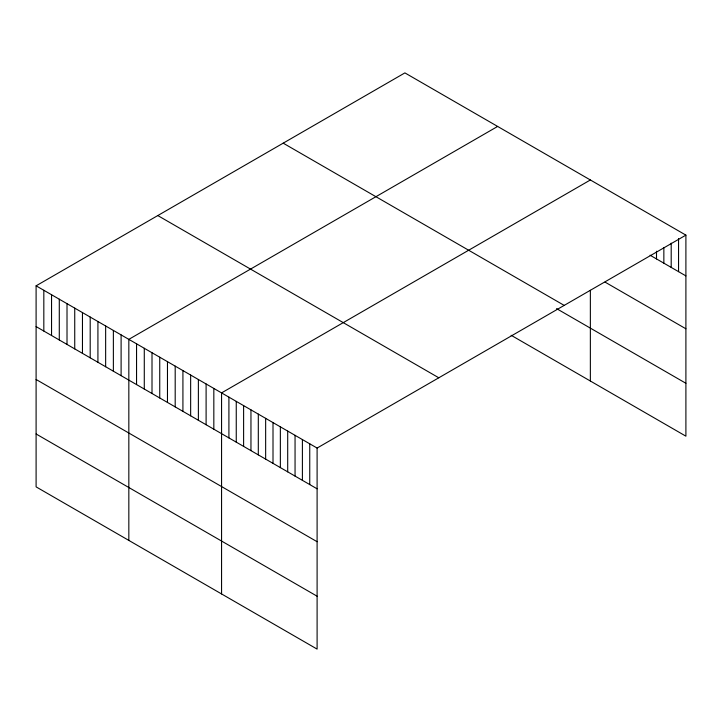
<?xml version="1.0" encoding="UTF-8"?>
<svg xmlns="http://www.w3.org/2000/svg" width="722" height="722" viewBox="0 0 722 722"><rect width="100%" height="100%" fill="white"/><g stroke="black" fill="none" stroke-linecap="round" stroke-linejoin="round"><path stroke-width="1.08" d="M685.9 235.128L317.102 448.055L317.102 649.105L36.1 486.872L36.1 285.822L404.898 72.895L685.9 235.128L685.9 436.178L511.149 335.288M497.629 126.44L128.832 339.358L128.832 540.408M590.361 179.977L221.564 392.894L221.564 593.944M650.071 255.209L685.9 275.894M605.054 282.112L685.9 328.79M283.195 143.164L564.198 305.397M556.554 308.61L685.9 383.283M157.802 215.562L438.805 377.796M36.1 285.822L317.102 448.055M36.1 326.588L317.102 488.821M36.1 379.483L317.102 541.717M36.1 433.976L317.102 596.21M678.554 238.603L678.554 271.652M671.198 243.17L671.198 267.411M663.852 247.745L663.852 263.169M656.506 251.211L656.506 258.927M590.361 290.316L590.361 381.017M309.747 443.813L309.747 484.579M302.401 439.572L302.401 480.338M295.054 435.33L295.054 476.096M287.699 431.088L287.699 471.854M280.353 426.846L280.353 467.612M273.006 422.596L273.006 463.362M265.651 418.354L265.651 459.12M258.305 414.112L258.305 454.878M250.958 409.87L250.958 450.636M243.612 405.629L243.612 446.395M236.256 401.387L236.256 442.153M228.91 397.145L228.91 437.911M213.829 388.436L213.829 429.202M206.104 383.978L206.104 424.744M198.379 379.51L198.379 420.276M190.653 375.052L190.653 415.818M182.919 370.594L182.919 411.359M175.193 366.126L175.193 406.892M167.468 361.668L167.468 402.434M159.743 357.209L159.743 397.975M152.008 352.742L152.008 393.508M144.283 348.284L144.283 389.05M136.557 343.825L136.557 384.591M121.106 334.9L121.106 375.666M113.372 330.441L113.372 371.207M105.647 325.974L105.647 366.74M97.921 321.516L97.921 362.282M90.196 317.057L90.196 357.823M82.461 312.59L82.461 353.356M74.736 308.132L74.736 348.897M67.011 303.673L67.011 344.439M59.285 299.206L59.285 339.972M51.551 294.747L51.551 335.513M43.825 290.289L43.825 331.055"/></g></svg>
